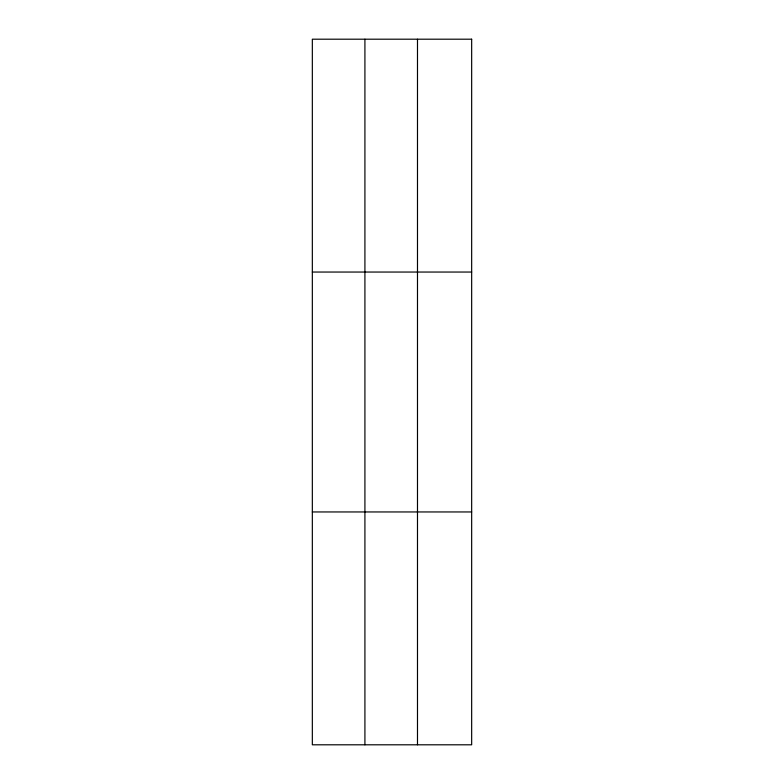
<?xml version="1.0" encoding="UTF-8"?>
<svg xmlns="http://www.w3.org/2000/svg" width="784" height="784" viewBox="0 0 784 784"><rect width="100%" height="100%" fill="white"/><g stroke="black" fill="none" stroke-linecap="round" stroke-linejoin="round"><path stroke-width="1.18" d="M364.913 39.2L364.913 744.8M312.336 272.048L471.664 272.048M312.336 511.952L471.664 511.952M417.49 39.2L417.49 744.8M471.664 39.2L471.664 744.8L312.336 744.8L312.336 39.2L471.664 39.2"/></g></svg>
